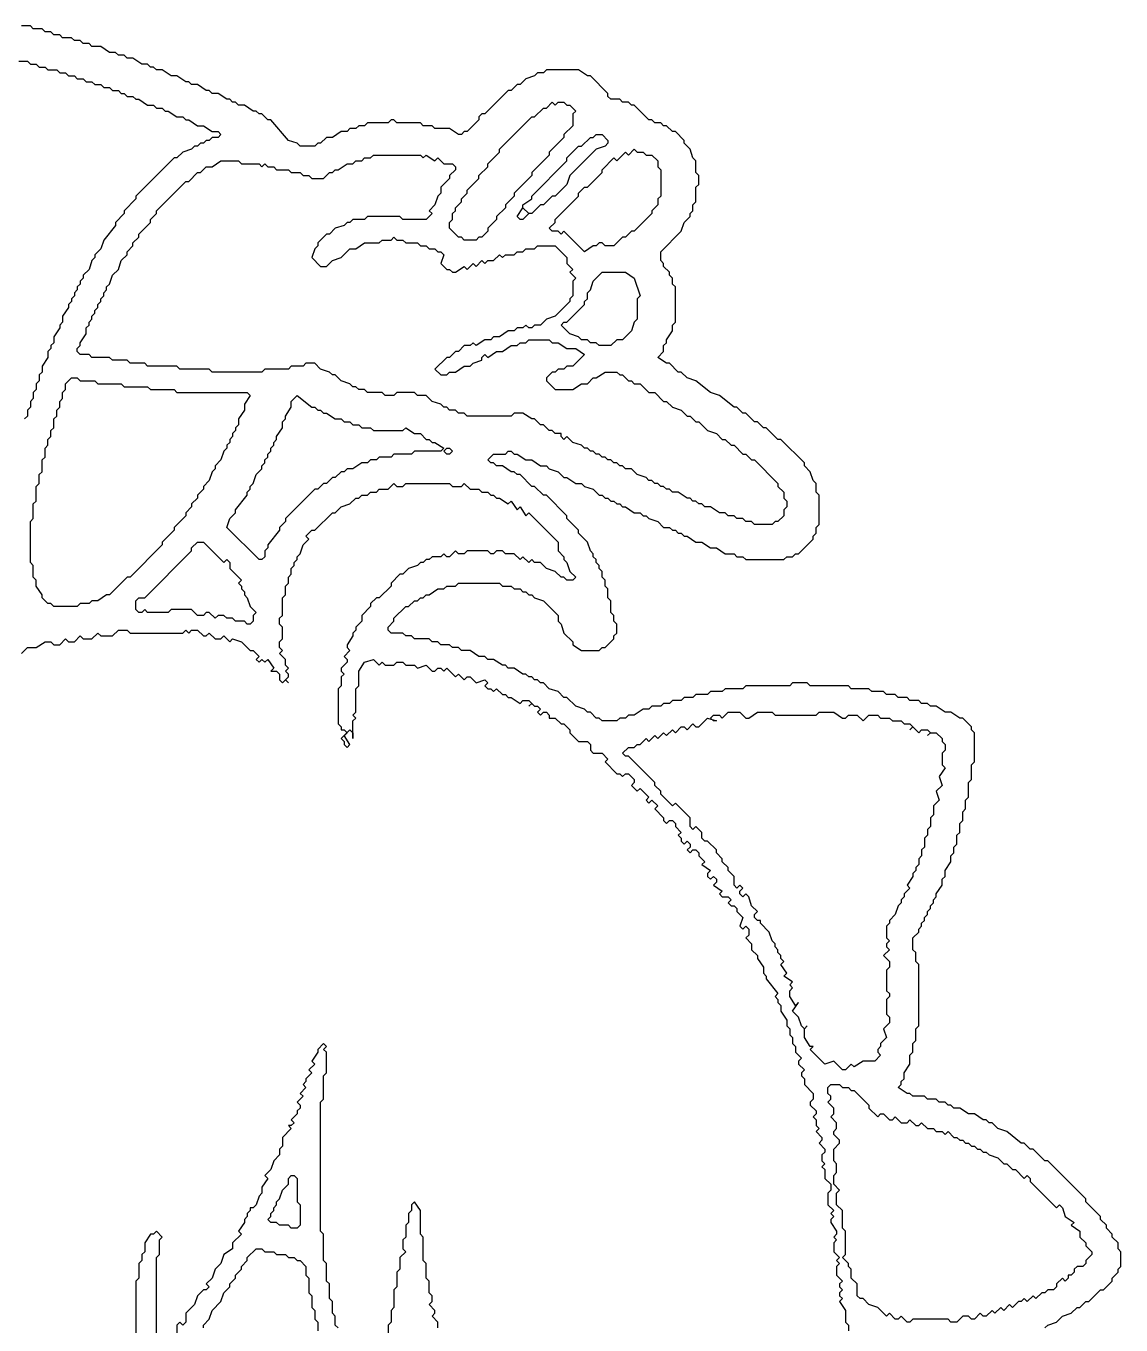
# Model space of a CAD drawing. Header units: millimetres. Extents: x 2 to 58.7, y 4.1 to 84.
# Drawn here: x 30.15 to 52.78, y 56.55 to 83.39 of the extents above; entities that cross this region are included whole.
import ezdxf

# ---------------------------------------------------------------- set-up
doc = ezdxf.new("R2010")
doc.units = ezdxf.units.MM
doc.layers.add('RAISED_METAL', color=7, linetype='Continuous')

msp = doc.modelspace()

# ---------------------------------------------------------------- linework, layer by layer
at = {"layer": 'RAISED_METAL'}
for points in [[(51.206, 56.485), (51.267, 56.545), (51.448, 56.606), (51.57, 56.727), (51.751, 56.788), (51.873, 56.909), (51.933, 56.909), (52.054, 57.03), (52.115, 57.03), (52.357, 57.273), (52.418, 57.273), (52.6, 57.455), (52.6, 57.515), (52.721, 57.636), (52.721, 57.697), (52.781, 57.758), (52.781, 58.061), (52.721, 58.121), (52.721, 58.242), (52.6, 58.364), (52.6, 58.424), (52.479, 58.545), (52.479, 58.606), (52.357, 58.727), (52.357, 58.788), (52.054, 59.091), (52.054, 59.152), (51.267, 59.939), (51.206, 59.939), (50.964, 60.182), (50.903, 60.182), (50.782, 60.303), (50.721, 60.303), (50.418, 60.545), (50.236, 60.606), (50.115, 60.727), (50.055, 60.727), (49.994, 60.788), (49.933, 60.788), (49.752, 60.909), (49.63, 60.909), (49.449, 61.03), (49.327, 61.03), (49.267, 61.091), (49.206, 61.091), (49.146, 61.152), (49.024, 61.152), (48.964, 61.212), (48.782, 61.212), (48.721, 61.273), (48.479, 61.273), (48.418, 61.333), (48.358, 61.333), (48.176, 61.455), (48.237, 61.515), (48.237, 61.576), (48.297, 61.636), (48.297, 61.758), (48.418, 61.939), (48.418, 62.121), (48.479, 62.182), (48.479, 62.364), (48.54, 62.424), (48.54, 62.667), (48.6, 62.727), (48.6, 64), (48.54, 64.061), (48.54, 64.242), (48.479, 64.303), (48.479, 64.545), (48.6, 64.667), (48.6, 64.727), (48.661, 64.788), (48.661, 64.848), (48.721, 64.909), (48.721, 64.97), (48.782, 65.03), (48.782, 65.091), (48.843, 65.152), (48.843, 65.212), (48.903, 65.273), (48.903, 65.333), (48.964, 65.394), (48.964, 65.455), (49.085, 65.636), (49.085, 65.758), (49.146, 65.818), (49.146, 65.939), (49.267, 66.121), (49.267, 66.242), (49.327, 66.303), (49.327, 66.424), (49.388, 66.485), (49.388, 66.667), (49.449, 66.727), (49.449, 66.909), (49.509, 66.97), (49.509, 67.152), (49.57, 67.212), (49.57, 67.394), (49.63, 67.455), (49.63, 67.758), (49.691, 67.818), (49.691, 68.121), (49.752, 68.182), (49.752, 68.788), (49.691, 68.848), (49.691, 68.909), (49.509, 69.091), (49.449, 69.091), (49.267, 69.212), (49.146, 69.212), (48.964, 69.333), (48.843, 69.333), (48.782, 69.394), (48.661, 69.394), (48.6, 69.455), (48.418, 69.455), (48.358, 69.515), (48.176, 69.515), (48.115, 69.576), (47.934, 69.576), (47.873, 69.636), (47.631, 69.636), (47.57, 69.697), (47.206, 69.697), (47.146, 69.758), (46.358, 69.758), (46.297, 69.818), (45.994, 69.818), (45.934, 69.758), (45.025, 69.758), (44.964, 69.697), (44.601, 69.697), (44.54, 69.636), (44.298, 69.636), (44.237, 69.576), (43.995, 69.576), (43.934, 69.515), (43.752, 69.515), (43.692, 69.455), (43.51, 69.455), (43.449, 69.394), (43.328, 69.394), (43.268, 69.333), (43.086, 69.333), (43.025, 69.273), (42.904, 69.273), (42.722, 69.152), (42.601, 69.152), (42.54, 69.091), (42.419, 69.091), (42.359, 69.03), (42.056, 69.03), (41.995, 69.091), (41.934, 69.091), (41.813, 69.212), (41.753, 69.212), (41.692, 69.273), (41.51, 69.333), (41.328, 69.515), (41.268, 69.515), (41.147, 69.636), (40.965, 69.697), (40.844, 69.818), (40.783, 69.818), (40.722, 69.879), (40.662, 69.879), (40.601, 69.939), (40.541, 69.939), (40.48, 70), (40.419, 70), (40.238, 70.121), (40.116, 70.121), (40.056, 70.182), (39.995, 70.182), (39.813, 70.303), (39.692, 70.303), (39.632, 70.364), (39.51, 70.364), (39.329, 70.485), (39.147, 70.485), (39.086, 70.545), (38.965, 70.545), (38.904, 70.606), (38.723, 70.606), (38.662, 70.667), (38.541, 70.667), (38.48, 70.727), (38.177, 70.727), (38.117, 70.788), (37.996, 70.788), (37.935, 70.848), (37.693, 70.848), (37.632, 70.909), (37.632, 70.97), (37.753, 71.091), (37.753, 71.152), (37.996, 71.394), (38.056, 71.394), (38.177, 71.515), (38.238, 71.515), (38.299, 71.576), (38.359, 71.576), (38.42, 71.636), (38.48, 71.636), (38.662, 71.758), (38.783, 71.758), (38.844, 71.818), (39.026, 71.818), (39.086, 71.879), (39.935, 71.879), (39.995, 71.818), (40.177, 71.818), (40.238, 71.758), (40.359, 71.758), (40.419, 71.697), (40.48, 71.697), (40.541, 71.636), (40.601, 71.636), (40.662, 71.576), (40.844, 71.515), (41.147, 71.212), (41.147, 71.091), (41.207, 71.03), (41.268, 70.848), (41.45, 70.667), (41.45, 70.606), (41.631, 70.485), (41.995, 70.485), (42.056, 70.545), (42.116, 70.545), (42.298, 70.727), (42.298, 70.788), (42.359, 70.848), (42.359, 71.03), (42.298, 71.091), (42.298, 71.212), (42.237, 71.273), (42.237, 71.515), (42.177, 71.576), (42.177, 71.758), (42.116, 71.818), (42.116, 71.939), (42.056, 72), (42.056, 72.121), (41.995, 72.182), (41.995, 72.242), (41.934, 72.303), (41.934, 72.364), (41.874, 72.424), (41.874, 72.485), (41.813, 72.545), (41.753, 72.727), (41.571, 72.909), (41.571, 72.97), (41.328, 73.212), (41.328, 73.273), (40.904, 73.697), (40.844, 73.697), (40.662, 73.879), (40.601, 73.879), (40.359, 74.121), (40.298, 74.121), (40.238, 74.182), (40.177, 74.182), (39.995, 74.303), (39.874, 74.303), (39.813, 74.364), (39.753, 74.364), (39.692, 74.424), (39.813, 74.545), (40.056, 74.545), (40.116, 74.606), (40.177, 74.606), (40.238, 74.545), (40.298, 74.545), (40.48, 74.424), (40.601, 74.424), (40.783, 74.303), (40.904, 74.303), (40.965, 74.242), (41.147, 74.182), (41.268, 74.061), (41.328, 74.061), (41.51, 73.939), (41.631, 73.939), (41.692, 73.879), (41.874, 73.818), (41.995, 73.697), (42.056, 73.697), (42.116, 73.636), (42.177, 73.636), (42.237, 73.576), (42.298, 73.576), (42.359, 73.515), (42.419, 73.515), (42.48, 73.455), (42.54, 73.455), (42.722, 73.333), (42.843, 73.333), (42.904, 73.273), (42.965, 73.273), (43.025, 73.212), (43.207, 73.152), (43.328, 73.03), (43.449, 73.03), (43.51, 72.97), (43.571, 72.97), (43.631, 72.909), (43.692, 72.909), (43.752, 72.848), (43.813, 72.848), (43.995, 72.727), (44.116, 72.727), (44.298, 72.606), (44.419, 72.606), (44.601, 72.485), (44.783, 72.485), (44.843, 72.424), (44.964, 72.424), (45.025, 72.364), (45.813, 72.364), (45.873, 72.424), (45.994, 72.424), (46.055, 72.485), (46.116, 72.485), (46.419, 72.788), (46.419, 72.848), (46.479, 72.909), (46.479, 73.03), (46.54, 73.091), (46.54, 73.697), (46.479, 73.758), (46.479, 73.939), (46.419, 74), (46.358, 74.182), (46.237, 74.303), (46.237, 74.364), (45.752, 74.848), (45.691, 74.848), (45.449, 75.091), (45.389, 75.091), (45.267, 75.212), (45.207, 75.212), (45.025, 75.394), (44.964, 75.394), (44.843, 75.515), (44.783, 75.515), (44.48, 75.758), (44.298, 75.818), (43.995, 76.061), (43.813, 76.121), (43.692, 76.242), (43.631, 76.242), (43.449, 76.424), (43.389, 76.424), (43.207, 76.545), (43.328, 76.667), (43.328, 76.788), (43.389, 76.848), (43.389, 76.909), (43.51, 77.091), (43.51, 77.212), (43.571, 77.273), (43.571, 78), (43.51, 78.061), (43.51, 78.182), (43.449, 78.242), (43.449, 78.303), (43.328, 78.424), (43.328, 78.485), (43.268, 78.545), (43.268, 78.727), (43.692, 79.152), (43.752, 79.333), (43.874, 79.455), (43.874, 79.515), (43.934, 79.576), (43.934, 79.697), (43.995, 79.758), (43.995, 80.061), (44.055, 80.121), (44.055, 80.303), (43.995, 80.364), (43.995, 80.606), (43.934, 80.667), (43.874, 80.848), (43.752, 80.97), (43.752, 81.03), (43.571, 81.212), (43.51, 81.212), (43.389, 81.333), (43.328, 81.333), (43.268, 81.394), (43.146, 81.394), (43.086, 81.455), (43.025, 81.455), (42.722, 81.758), (42.662, 81.758), (42.601, 81.818), (42.48, 81.818), (42.419, 81.879), (42.237, 81.879), (42.177, 81.939), (42.177, 82), (41.813, 82.364), (41.753, 82.364), (41.571, 82.485), (40.904, 82.485), (40.844, 82.424), (40.722, 82.424), (40.662, 82.364), (40.48, 82.303), (40.359, 82.182), (40.298, 82.182), (40.177, 82.061), (40.116, 82.061), (39.632, 81.576), (39.571, 81.576), (39.51, 81.515), (39.51, 81.455), (39.268, 81.212), (39.207, 81.212), (39.147, 81.152), (39.086, 81.152), (38.904, 81.273), (38.601, 81.273), (38.541, 81.333), (38.359, 81.333), (38.299, 81.394), (37.814, 81.394), (37.753, 81.455), (37.693, 81.455), (37.632, 81.394), (37.208, 81.394), (37.147, 81.333), (37.026, 81.333), (36.965, 81.273), (36.844, 81.273), (36.784, 81.212), (36.662, 81.212), (36.481, 81.091), (36.359, 81.091), (36.238, 80.97), (36.178, 80.97), (36.117, 80.909), (35.814, 80.909), (35.753, 80.97), (35.572, 81.03), (35.208, 81.455), (35.147, 81.455), (35.026, 81.576), (34.966, 81.576), (34.905, 81.636), (34.844, 81.636), (34.663, 81.758), (34.541, 81.758), (34.481, 81.818), (34.42, 81.818), (34.36, 81.879), (34.299, 81.879), (34.117, 82), (33.996, 82), (33.935, 82.061), (33.875, 82.061), (33.693, 82.182), (33.572, 82.182), (33.511, 82.242), (33.451, 82.242), (33.269, 82.364), (33.148, 82.364), (32.966, 82.485), (32.845, 82.485), (32.784, 82.545), (32.723, 82.545), (32.663, 82.606), (32.542, 82.606), (32.36, 82.727), (32.239, 82.727), (32.178, 82.788), (32.057, 82.788), (31.996, 82.848), (31.875, 82.848), (31.693, 82.97), (31.511, 82.97), (31.451, 83.03), (31.33, 83.03), (31.269, 83.091), (31.148, 83.091), (31.087, 83.152), (30.906, 83.152), (30.845, 83.212), (30.724, 83.212), (30.663, 83.273), (30.542, 83.273), (30.481, 83.333), (30.3, 83.333), (30.239, 83.394), (30.057, 83.394)], [(29.997, 82.667), (30.178, 82.667), (30.239, 82.606), (30.36, 82.606), (30.421, 82.545), (30.542, 82.545), (30.603, 82.485), (30.784, 82.485), (30.845, 82.424), (30.966, 82.424), (31.027, 82.364), (31.148, 82.364), (31.209, 82.303), (31.33, 82.303), (31.39, 82.242), (31.511, 82.242), (31.572, 82.182), (31.693, 82.182), (31.754, 82.121), (31.875, 82.121), (31.936, 82.061), (32.057, 82.061), (32.117, 82), (32.178, 82), (32.239, 81.939), (32.36, 81.939), (32.42, 81.879), (32.481, 81.879), (32.663, 81.758), (32.784, 81.758), (32.845, 81.697), (32.966, 81.697), (33.026, 81.636), (33.087, 81.636), (33.269, 81.515), (33.39, 81.515), (33.451, 81.455), (33.511, 81.455), (33.693, 81.333), (33.814, 81.333), (33.996, 81.212), (34.117, 81.212), (34.178, 81.152), (34.117, 81.091), (33.996, 81.091), (33.935, 81.03), (33.875, 81.03), (33.814, 80.97), (33.754, 80.97), (33.693, 80.909), (33.632, 80.909), (33.572, 80.848), (33.39, 80.788), (33.269, 80.667), (33.208, 80.667), (32.42, 79.879), (32.42, 79.818), (32.178, 79.576), (32.178, 79.515), (31.996, 79.333), (31.996, 79.273), (31.754, 78.97), (31.693, 78.788), (31.572, 78.667), (31.572, 78.606), (31.511, 78.545), (31.451, 78.364), (31.33, 78.242), (31.33, 78.182), (31.269, 78.121), (31.269, 78.061), (31.209, 78), (31.209, 77.939), (31.148, 77.879), (31.148, 77.818), (31.087, 77.758), (31.087, 77.697), (31.027, 77.636), (31.027, 77.576), (30.906, 77.394), (30.906, 77.273), (30.845, 77.212), (30.845, 77.152), (30.724, 76.97), (30.724, 76.848), (30.663, 76.788), (30.663, 76.727), (30.603, 76.667), (30.603, 76.545), (30.481, 76.364), (30.481, 76.242), (30.421, 76.182), (30.421, 76.061), (30.36, 76), (30.36, 75.879), (30.3, 75.818), (30.3, 75.697), (30.239, 75.636), (30.239, 75.515), (30.178, 75.455), (30.178, 75.333), (30.118, 75.273)], [(30.057, 70.424), (30.178, 70.545), (30.36, 70.545), (30.542, 70.667), (30.663, 70.667), (30.724, 70.606), (30.845, 70.606), (30.966, 70.727), (31.027, 70.667), (31.148, 70.667), (31.269, 70.788), (31.33, 70.727), (31.511, 70.727), (31.633, 70.848), (31.693, 70.788), (31.936, 70.788), (32.057, 70.909), (32.239, 70.909), (32.299, 70.848), (33.39, 70.848), (33.451, 70.909), (33.511, 70.848), (33.572, 70.909), (33.693, 70.909), (33.814, 70.788), (33.875, 70.788), (33.935, 70.848), (34.057, 70.727), (34.178, 70.727), (34.238, 70.788), (34.36, 70.667), (34.42, 70.727), (34.602, 70.667), (34.784, 70.485), (34.844, 70.485), (34.966, 70.364), (34.905, 70.303), (34.966, 70.242), (35.026, 70.303), (35.087, 70.242), (35.147, 70.303), (35.269, 70.121), (35.208, 70.061), (35.329, 70.061), (35.39, 70), (35.39, 69.879), (35.45, 69.818), (35.511, 69.879), (35.572, 69.818), (35.511, 69.879), (35.572, 69.939), (35.572, 70), (35.511, 70.061), (35.572, 70.121), (35.511, 70.182), (35.511, 70.303), (35.39, 70.424), (35.45, 70.485), (35.39, 70.545), (35.39, 70.667), (35.45, 70.727), (35.45, 70.97), (35.39, 71.03), (35.39, 71.152), (35.45, 71.212), (35.45, 71.576), (35.511, 71.636), (35.511, 71.818), (35.572, 71.879), (35.572, 72), (35.632, 72.061), (35.632, 72.182), (35.693, 72.242), (35.693, 72.303), (35.753, 72.364), (35.753, 72.424), (35.814, 72.485), (35.875, 72.667), (35.996, 72.788), (35.935, 72.848), (36.056, 72.97), (36.117, 72.97), (36.481, 73.333), (36.541, 73.333), (36.662, 73.455), (36.844, 73.515), (36.965, 73.636), (37.026, 73.636), (37.087, 73.697), (37.208, 73.697), (37.268, 73.758), (37.39, 73.758), (37.45, 73.818), (37.632, 73.818), (37.753, 73.939), (37.814, 73.879), (37.935, 73.879), (37.996, 73.939), (38.904, 73.939), (38.965, 73.879), (39.147, 73.879), (39.207, 73.939), (39.329, 73.818), (39.51, 73.818), (39.571, 73.758), (39.692, 73.758), (39.753, 73.697), (39.813, 73.697), (39.874, 73.636), (39.935, 73.636), (40.116, 73.515), (40.177, 73.576), (40.298, 73.394), (40.359, 73.455), (40.48, 73.273), (40.541, 73.333), (41.147, 72.727), (41.147, 72.545), (41.268, 72.424), (41.268, 72.364), (41.328, 72.303), (41.389, 72.121), (41.51, 72), (41.45, 71.939), (41.328, 71.939), (41.268, 72), (41.207, 72), (41.086, 72.121), (40.904, 72.182), (40.783, 72.303), (40.662, 72.303), (40.601, 72.364), (40.541, 72.303), (40.419, 72.424), (40.359, 72.364), (40.238, 72.485), (40.056, 72.485), (39.995, 72.545), (39.874, 72.545), (39.813, 72.485), (39.753, 72.485), (39.692, 72.545), (39.268, 72.545), (39.207, 72.485), (39.086, 72.485), (39.026, 72.545), (38.904, 72.424), (38.844, 72.424), (38.783, 72.485), (38.723, 72.424), (38.541, 72.424), (38.48, 72.364), (38.42, 72.364), (38.359, 72.303), (38.299, 72.303), (38.238, 72.242), (38.056, 72.182), (37.935, 72.061), (37.874, 72.061), (37.693, 71.879), (37.693, 71.818), (37.45, 71.576), (37.39, 71.576), (37.268, 71.455), (37.268, 71.394), (37.087, 71.212), (37.087, 71.091), (36.965, 70.97), (36.965, 70.909), (36.905, 70.848), (36.905, 70.788), (36.784, 70.606), (36.784, 70.545), (36.844, 70.485), (36.723, 70.364), (36.784, 70.303), (36.784, 70.242), (36.662, 70.121), (36.662, 70.061), (36.723, 70), (36.662, 69.939), (36.662, 69.758), (36.602, 69.697), (36.602, 68.97), (36.662, 68.909), (36.662, 68.848), (36.723, 68.848), (36.784, 68.788), (36.662, 68.667), (36.723, 68.606), (36.723, 68.545), (36.784, 68.485), (36.844, 68.545), (36.723, 68.727), (36.844, 68.848), (36.905, 68.788), (36.905, 68.667), (36.905, 69.03), (36.965, 69.091), (36.905, 69.152), (36.965, 69.212), (36.965, 69.697), (37.026, 69.758), (37.026, 70.061), (37.147, 70.242), (37.329, 70.303), (37.45, 70.182), (37.511, 70.242), (37.571, 70.182), (37.753, 70.182), (37.814, 70.242), (37.935, 70.242), (37.996, 70.182), (38.177, 70.182), (38.238, 70.121), (38.42, 70.182), (38.541, 70.061), (38.601, 70.061), (38.662, 70.121), (38.723, 70.121), (38.783, 70.061), (38.844, 70.121), (39.026, 69.939), (39.086, 70), (39.207, 69.879), (39.268, 69.939), (39.329, 69.939), (39.45, 69.818), (39.632, 69.879), (39.692, 69.818), (39.632, 69.758), (39.692, 69.697), (39.753, 69.697), (39.813, 69.636), (39.874, 69.697), (39.995, 69.576), (40.056, 69.576), (40.116, 69.515), (40.177, 69.515), (40.359, 69.394), (40.419, 69.455), (40.541, 69.455), (40.601, 69.394), (40.541, 69.333), (40.601, 69.394), (40.662, 69.333), (40.722, 69.333), (40.783, 69.273), (40.722, 69.212), (40.783, 69.152), (40.844, 69.212), (40.904, 69.212), (40.965, 69.152), (40.965, 69.091), (41.086, 69.091), (41.207, 68.97), (41.268, 68.97), (41.389, 68.848), (41.389, 68.788), (41.571, 68.606), (41.753, 68.606), (41.813, 68.545), (41.813, 68.424), (41.874, 68.364), (42.056, 68.364), (42.177, 68.242), (42.116, 68.182), (42.359, 67.939), (42.419, 67.939), (42.48, 67.879), (42.54, 67.939), (42.601, 67.939), (42.722, 67.818), (42.722, 67.758), (42.662, 67.697), (42.783, 67.576), (42.843, 67.636), (43.025, 67.455), (42.965, 67.394), (43.025, 67.333), (43.086, 67.394), (43.207, 67.273), (43.146, 67.212), (43.328, 67.03), (43.328, 66.97), (43.389, 66.909), (43.449, 66.97), (43.51, 66.97), (43.571, 66.909), (43.571, 66.848), (43.692, 66.727), (43.631, 66.667), (43.692, 66.606), (43.692, 66.545), (43.752, 66.485), (43.813, 66.545), (43.874, 66.485), (43.874, 66.424), (43.813, 66.364), (43.874, 66.303), (43.934, 66.364), (43.995, 66.364), (44.055, 66.303), (44.055, 66.242), (44.177, 66.121), (44.116, 66.061), (44.298, 65.939), (44.237, 65.879), (44.237, 65.818), (44.298, 65.758), (44.358, 65.818), (44.419, 65.758), (44.419, 65.697), (44.358, 65.636), (44.54, 65.515), (44.48, 65.455), (44.54, 65.394), (44.661, 65.394), (44.722, 65.333), (44.661, 65.273), (44.722, 65.212), (44.783, 65.212), (44.843, 65.152), (44.843, 65.091), (44.964, 64.97), (44.904, 64.788), (44.964, 64.727), (45.025, 64.788), (45.086, 64.727), (45.086, 64.606), (45.025, 64.545), (45.146, 64.424), (45.146, 64.303), (45.267, 64.182), (45.267, 64.121), (45.389, 63.939), (45.389, 63.818), (45.449, 63.758), (45.449, 63.697), (45.691, 63.394), (45.631, 63.333), (45.691, 63.273), (45.691, 63.212), (45.752, 63.152), (45.752, 63.03), (45.873, 62.848), (45.873, 62.727), (45.934, 62.667), (45.934, 62.545), (45.994, 62.485), (45.994, 62.364), (46.055, 62.303), (46.055, 62.182), (46.176, 62.061), (46.116, 62), (46.116, 61.939), (46.237, 61.818), (46.176, 61.758), (46.176, 61.697), (46.237, 61.636), (46.237, 61.515), (46.419, 61.333), (46.419, 61.212), (46.358, 61.152), (46.358, 61.091), (46.479, 60.97), (46.479, 60.909), (46.419, 60.848), (46.479, 60.788), (46.479, 60.667), (46.54, 60.606), (46.479, 60.545), (46.6, 60.424), (46.6, 60.364), (46.54, 60.303), (46.661, 60.182), (46.661, 60.121), (46.6, 60.061), (46.6, 59.939), (46.661, 59.879), (46.6, 59.818), (46.661, 59.758), (46.661, 59.576), (46.782, 59.455), (46.782, 59.333), (46.722, 59.273), (46.722, 59.03), (46.843, 58.909), (46.782, 58.848), (46.843, 58.788), (46.782, 58.727), (46.782, 58.667), (46.903, 58.485), (46.903, 58.424), (46.843, 58.364), (46.903, 58.303), (46.843, 58.242), (46.843, 58.061), (46.964, 57.939), (46.903, 57.879), (46.964, 57.818), (46.903, 57.758), (46.903, 57.576), (47.025, 57.455), (46.964, 57.394), (46.964, 57.333), (47.025, 57.273), (46.964, 57.212), (46.964, 57.152), (47.025, 57.091), (46.964, 57.03), (47.085, 56.848), (47.085, 56.606), (47.146, 56.545), (47.146, 56.424)], [(36.602, 56.485), (36.541, 56.545), (36.541, 56.727), (36.481, 56.788), (36.481, 57.03), (36.42, 57.091), (36.42, 57.394), (36.359, 57.455), (36.359, 57.818), (36.299, 57.879), (36.299, 58.424), (36.238, 58.485), (36.238, 61.152), (36.299, 61.212), (36.299, 61.697), (36.359, 61.758), (36.359, 62.182), (36.299, 62.242), (36.359, 62.303), (36.299, 62.364), (36.178, 62.242), (36.178, 62.182), (36.056, 62), (36.117, 61.939), (35.996, 61.818), (36.056, 61.758), (35.935, 61.636), (35.935, 61.576), (35.875, 61.515), (35.935, 61.455), (35.814, 61.333), (35.875, 61.273), (35.753, 61.152), (35.814, 61.091), (35.814, 61.03), (35.753, 60.97), (35.753, 60.909), (35.632, 60.788), (35.693, 60.727), (35.632, 60.667), (35.572, 60.667), (35.632, 60.606), (35.45, 60.424), (35.45, 60.242), (35.39, 60.182), (35.39, 60.061), (35.269, 59.939), (35.208, 59.758), (35.087, 59.636), (35.147, 59.576), (35.026, 59.394), (35.026, 59.273), (34.966, 59.212), (34.905, 59.03), (34.844, 58.97), (34.784, 58.97), (34.784, 58.909), (34.723, 58.848), (34.723, 58.788), (34.663, 58.727), (34.663, 58.667), (34.541, 58.485), (34.602, 58.424), (34.42, 58.242), (34.42, 58.121), (34.238, 58), (34.178, 57.818), (34.057, 57.697), (33.996, 57.515), (33.875, 57.394), (33.935, 57.333), (33.875, 57.273), (33.814, 57.273), (33.693, 57.152), (33.632, 56.97), (33.451, 56.788), (33.451, 56.606), (33.39, 56.545), (33.329, 56.606), (33.269, 56.545), (33.269, 56.364)], [(38.662, 56.485), (38.662, 56.606), (38.541, 56.727), (38.601, 56.788), (38.601, 56.848), (38.48, 56.97), (38.541, 57.03), (38.541, 57.152), (38.48, 57.212), (38.48, 57.455), (38.42, 57.515), (38.42, 57.818), (38.359, 57.879), (38.359, 58.364), (38.299, 58.424), (38.299, 58.909), (38.177, 59.091), (38.117, 59.03), (38.117, 58.909), (38.056, 58.848), (38.056, 58.667), (37.996, 58.606), (37.996, 58.364), (37.935, 58.303), (37.935, 58.121), (37.996, 58.061), (37.874, 57.939), (37.874, 57.697), (37.814, 57.636), (37.814, 57.333), (37.753, 57.273), (37.753, 56.909), (37.693, 56.848), (37.693, 56.606), (37.632, 56.545), (37.632, 56.061)], [(32.845, 56.061), (32.845, 57.939), (32.905, 58), (32.905, 58.303), (32.966, 58.364), (32.845, 58.485), (32.784, 58.424), (32.723, 58.424), (32.602, 58.242), (32.602, 58.061), (32.542, 58), (32.542, 57.879), (32.481, 57.818), (32.481, 57.515), (32.42, 57.455), (32.42, 55.939)], [(33.814, 56.485), (33.814, 56.545), (33.935, 56.667), (33.996, 56.848), (34.178, 57.03), (34.238, 57.212), (34.36, 57.333), (34.36, 57.394), (34.481, 57.515), (34.481, 57.576), (34.602, 57.697), (34.602, 57.758), (34.723, 57.879), (34.723, 57.939), (34.905, 58.121), (35.026, 58.121), (35.087, 58.061), (35.269, 58.061), (35.329, 58), (35.511, 58), (35.572, 57.939), (35.693, 57.939), (35.753, 57.879), (35.814, 57.879), (35.935, 57.758), (35.935, 57.576), (35.996, 57.515), (35.996, 57.212), (36.056, 57.152), (36.056, 56.909), (36.117, 56.848), (36.117, 56.667), (36.178, 56.606), (36.178, 56.424)]]:
    msp.add_lwpolyline(points, dxfattribs=at)
for points in [[(41.389, 81.758), (41.51, 81.636), (41.45, 81.576), (41.45, 81.333), (41.268, 81.152), (41.268, 81.091), (40.965, 80.788), (40.965, 80.727), (40.601, 80.364), (40.601, 80.303), (40.238, 79.939), (40.238, 79.879), (40.056, 79.697), (40.056, 79.636), (39.874, 79.455), (39.874, 79.394), (39.692, 79.212), (39.692, 79.152), (39.571, 79.03), (39.51, 79.03), (39.45, 78.97), (39.207, 78.97), (39.147, 79.03), (39.086, 79.03), (38.904, 79.212), (38.904, 79.333), (38.965, 79.394), (38.965, 79.515), (39.026, 79.576), (39.026, 79.636), (39.147, 79.758), (39.147, 79.818), (39.268, 79.939), (39.268, 80), (39.51, 80.242), (39.51, 80.303), (39.692, 80.485), (39.692, 80.545), (39.935, 80.788), (39.935, 80.848), (40.601, 81.515), (40.662, 81.515), (40.844, 81.697), (40.904, 81.697), (41.025, 81.818), (41.086, 81.758), (41.147, 81.818), (41.268, 81.818), (41.328, 81.758)], [(42.056, 81.152), (42.177, 81.03), (42.177, 80.97), (42.116, 80.909), (41.934, 80.848), (41.389, 80.303), (41.328, 80.121), (41.086, 79.879), (41.025, 79.879), (40.844, 79.697), (40.783, 79.697), (40.601, 79.515), (40.541, 79.515), (40.419, 79.636), (40.419, 79.697), (40.601, 79.818), (40.601, 79.879), (41.328, 80.606), (41.328, 80.667), (41.571, 80.909), (41.631, 80.909), (41.813, 81.091), (41.874, 81.091), (41.934, 81.152)], [(43.207, 80.606), (43.207, 80.485), (43.268, 80.424), (43.268, 79.879), (43.207, 79.818), (43.207, 79.697), (43.086, 79.576), (43.086, 79.515), (42.722, 79.152), (42.662, 79.152), (42.54, 79.03), (42.48, 79.03), (42.298, 78.848), (42.116, 78.848), (42.056, 78.909), (41.995, 78.909), (41.934, 78.848), (41.874, 78.848), (41.692, 78.727), (41.268, 79.152), (41.207, 79.091), (41.147, 79.152), (41.025, 79.152), (40.965, 79.212), (41.086, 79.333), (41.086, 79.394), (41.571, 79.879), (41.571, 79.939), (41.692, 80.061), (41.753, 80.061), (42.056, 80.364), (42.056, 80.424), (42.298, 80.667), (42.359, 80.606), (42.54, 80.788), (42.601, 80.727), (42.722, 80.848), (42.783, 80.788), (42.904, 80.788), (42.965, 80.727), (43.086, 80.727)], [(31.209, 76.727), (31.269, 76.788), (31.269, 76.848), (31.39, 77.03), (31.39, 77.152), (31.451, 77.212), (31.451, 77.273), (31.511, 77.333), (31.511, 77.394), (31.572, 77.455), (31.572, 77.515), (31.633, 77.576), (31.633, 77.636), (31.693, 77.697), (31.693, 77.758), (31.754, 77.818), (31.754, 77.879), (31.814, 77.939), (31.814, 78), (31.875, 78.061), (31.936, 78.242), (32.057, 78.364), (32.117, 78.545), (32.239, 78.667), (32.239, 78.727), (32.36, 78.848), (32.36, 78.909), (32.481, 79.03), (32.481, 79.091), (32.723, 79.333), (32.723, 79.394), (32.845, 79.515), (32.845, 79.576), (33.451, 80.182), (33.511, 80.182), (33.693, 80.364), (33.754, 80.364), (33.875, 80.485), (33.996, 80.485), (34.178, 80.606), (34.541, 80.606), (34.602, 80.545), (34.966, 80.545), (35.026, 80.485), (35.087, 80.545), (35.147, 80.485), (35.269, 80.485), (35.329, 80.424), (35.572, 80.424), (35.632, 80.364), (35.814, 80.364), (35.875, 80.303), (35.996, 80.303), (36.056, 80.242), (36.299, 80.242), (36.42, 80.364), (36.481, 80.364), (36.541, 80.424), (36.602, 80.424), (36.784, 80.545), (36.905, 80.545), (36.965, 80.606), (37.087, 80.606), (37.147, 80.667), (37.268, 80.667), (37.329, 80.727), (38.299, 80.727), (38.359, 80.667), (38.42, 80.727), (38.601, 80.606), (38.662, 80.667), (38.783, 80.545), (38.965, 80.545), (39.026, 80.485), (39.026, 80.424), (38.904, 80.303), (38.904, 80.242), (38.723, 80.061), (38.723, 79.939), (38.662, 79.879), (38.601, 79.697), (38.48, 79.576), (38.541, 79.515), (38.42, 79.394), (37.935, 79.394), (37.874, 79.455), (37.208, 79.455), (37.147, 79.394), (36.905, 79.394), (36.844, 79.333), (36.784, 79.333), (36.723, 79.273), (36.541, 79.212), (36.42, 79.091), (36.359, 79.091), (36.178, 78.909), (36.178, 78.848), (36.117, 78.788), (36.056, 78.606), (36.238, 78.424), (36.359, 78.424), (36.481, 78.545), (36.662, 78.606), (36.844, 78.788), (36.965, 78.788), (37.147, 78.909), (37.45, 78.909), (37.511, 78.97), (37.693, 78.97), (37.753, 79.03), (37.814, 78.97), (37.935, 78.97), (37.996, 78.909), (38.238, 78.909), (38.299, 78.848), (38.42, 78.848), (38.48, 78.788), (38.601, 78.788), (38.662, 78.727), (38.723, 78.727), (38.783, 78.667), (38.723, 78.485), (38.844, 78.364), (38.904, 78.364), (38.965, 78.303), (39.026, 78.303), (39.207, 78.424), (39.268, 78.364), (39.389, 78.485), (39.45, 78.424), (39.571, 78.545), (39.632, 78.485), (39.692, 78.545), (39.813, 78.545), (39.935, 78.667), (39.995, 78.606), (40.056, 78.667), (40.238, 78.667), (40.298, 78.727), (40.419, 78.727), (40.48, 78.788), (40.662, 78.788), (40.722, 78.848), (41.086, 78.848), (41.328, 78.606), (41.328, 78.485), (41.45, 78.364), (41.389, 78.303), (41.51, 78.182), (41.45, 78.121), (41.45, 77.818), (41.389, 77.758), (41.389, 77.697), (41.086, 77.394), (40.904, 77.333), (40.783, 77.212), (40.662, 77.212), (40.601, 77.152), (40.541, 77.152), (40.48, 77.212), (40.419, 77.152), (40.298, 77.152), (40.238, 77.091), (40.116, 77.091), (39.935, 76.97), (39.813, 76.97), (39.753, 76.909), (39.632, 76.909), (39.45, 76.788), (39.389, 76.848), (39.329, 76.788), (39.207, 76.788), (39.086, 76.667), (39.026, 76.667), (38.904, 76.545), (38.844, 76.545), (38.601, 76.303), (38.723, 76.182), (38.844, 76.182), (38.904, 76.242), (39.026, 76.242), (39.207, 76.364), (39.329, 76.364), (39.389, 76.424), (39.571, 76.485), (39.571, 76.545), (39.632, 76.606), (39.692, 76.545), (39.874, 76.667), (39.995, 76.667), (40.177, 76.788), (40.298, 76.788), (40.359, 76.848), (40.48, 76.848), (40.541, 76.909), (40.965, 76.909), (41.025, 76.848), (41.147, 76.848), (41.328, 76.727), (41.51, 76.727), (41.692, 76.606), (41.45, 76.364), (41.328, 76.364), (41.268, 76.303), (41.147, 76.303), (41.086, 76.242), (41.025, 76.242), (40.904, 76.121), (40.904, 76.061), (41.086, 75.879), (41.45, 75.879), (41.631, 76), (41.753, 76), (41.874, 76.121), (41.934, 76.121), (42.116, 76.242), (42.359, 76.242), (42.419, 76.182), (42.48, 76.182), (42.601, 76.061), (42.662, 76.061), (42.722, 76), (42.843, 76), (43.025, 75.818), (43.146, 75.818), (43.328, 75.636), (43.389, 75.636), (43.51, 75.515), (43.692, 75.455), (43.813, 75.333), (43.874, 75.333), (43.995, 75.212), (44.055, 75.212), (44.237, 75.03), (44.419, 74.97), (44.54, 74.848), (44.601, 74.848), (44.722, 74.727), (44.783, 74.727), (44.964, 74.545), (45.025, 74.545), (45.146, 74.424), (45.207, 74.424), (45.691, 73.939), (45.691, 73.879), (45.813, 73.758), (45.813, 73.636), (45.873, 73.576), (45.873, 73.455), (45.813, 73.394), (45.813, 73.273), (45.691, 73.152), (45.631, 73.152), (45.57, 73.091), (45.207, 73.091), (45.146, 73.152), (45.025, 73.152), (44.964, 73.212), (44.843, 73.212), (44.783, 73.273), (44.661, 73.273), (44.601, 73.333), (44.48, 73.333), (44.298, 73.455), (44.177, 73.455), (44.116, 73.515), (44.055, 73.515), (43.995, 73.576), (43.934, 73.576), (43.874, 73.636), (43.813, 73.636), (43.631, 73.758), (43.51, 73.758), (43.449, 73.818), (43.389, 73.818), (43.328, 73.879), (43.268, 73.879), (43.207, 73.939), (43.146, 73.939), (43.086, 74), (43.025, 74), (42.965, 74.061), (42.783, 74.121), (42.662, 74.242), (42.54, 74.242), (42.48, 74.303), (42.419, 74.303), (42.359, 74.364), (42.298, 74.364), (42.237, 74.424), (42.177, 74.424), (42.116, 74.485), (42.056, 74.485), (41.995, 74.545), (41.934, 74.545), (41.874, 74.606), (41.813, 74.606), (41.753, 74.667), (41.692, 74.667), (41.631, 74.727), (41.45, 74.788), (41.328, 74.909), (41.268, 74.848), (41.207, 74.909), (41.207, 74.97), (41.086, 74.97), (41.025, 75.03), (40.965, 75.03), (40.844, 75.152), (40.783, 75.152), (40.662, 75.273), (40.601, 75.273), (40.419, 75.394), (40.238, 75.394), (40.177, 75.333), (39.268, 75.333), (39.207, 75.394), (39.086, 75.394), (39.026, 75.455), (38.904, 75.455), (38.844, 75.515), (38.783, 75.515), (38.723, 75.576), (38.541, 75.636), (38.42, 75.758), (38.238, 75.758), (38.177, 75.818), (37.814, 75.818), (37.753, 75.758), (37.571, 75.758), (37.511, 75.818), (37.208, 75.818), (37.147, 75.879), (37.026, 75.879), (36.965, 75.939), (36.905, 75.939), (36.844, 76), (36.662, 76.061), (36.541, 76.182), (36.481, 76.182), (36.42, 76.242), (36.238, 76.303), (36.117, 76.424), (35.935, 76.424), (35.875, 76.364), (35.632, 76.364), (35.572, 76.303), (35.087, 76.303), (35.026, 76.242), (33.996, 76.242), (33.935, 76.303), (33.329, 76.303), (33.269, 76.364), (32.663, 76.364), (32.602, 76.424), (32.299, 76.424), (32.239, 76.485), (31.936, 76.485), (31.875, 76.545), (31.511, 76.545), (31.451, 76.606), (31.269, 76.606), (31.209, 76.667)], [(40.298, 79.455), (40.419, 79.636), (40.541, 79.515), (40.419, 79.394), (40.359, 79.394)], [(42.54, 78.303), (42.722, 78.182), (42.843, 77.818), (42.783, 77.758), (42.783, 77.333), (42.722, 77.273), (42.662, 77.091), (42.48, 76.909), (42.359, 76.909), (42.237, 76.788), (41.995, 76.788), (41.934, 76.848), (41.813, 76.848), (41.753, 76.909), (41.631, 76.909), (41.571, 76.97), (41.389, 77.03), (41.207, 77.212), (41.268, 77.273), (41.328, 77.273), (41.692, 77.636), (41.692, 77.697), (41.753, 77.758), (41.753, 77.879), (41.813, 77.939), (41.874, 78.121), (42.056, 78.303)], [(34.723, 75.818), (34.784, 75.758), (34.663, 75.576), (34.663, 75.455), (34.541, 75.273), (34.541, 75.152), (34.481, 75.091), (34.481, 75.03), (34.42, 74.97), (34.42, 74.909), (34.36, 74.848), (34.36, 74.788), (34.299, 74.727), (34.299, 74.667), (34.238, 74.606), (34.178, 74.424), (34.057, 74.303), (34.057, 74.242), (33.996, 74.182), (33.935, 74), (33.814, 73.879), (33.814, 73.818), (33.693, 73.697), (33.693, 73.636), (33.572, 73.515), (33.572, 73.455), (33.451, 73.333), (33.451, 73.273), (33.208, 73.03), (33.208, 72.97), (32.966, 72.727), (32.966, 72.667), (32.299, 72), (32.239, 72), (31.875, 71.636), (31.814, 71.636), (31.633, 71.515), (31.511, 71.515), (31.451, 71.455), (31.269, 71.455), (31.209, 71.394), (30.724, 71.394), (30.663, 71.455), (30.603, 71.455), (30.481, 71.576), (30.481, 71.636), (30.36, 71.818), (30.36, 71.939), (30.3, 72), (30.3, 72.242), (30.239, 72.303), (30.239, 73.152), (30.3, 73.212), (30.3, 73.515), (30.36, 73.576), (30.36, 73.879), (30.421, 73.939), (30.421, 74.121), (30.481, 74.182), (30.481, 74.424), (30.542, 74.485), (30.542, 74.667), (30.603, 74.727), (30.603, 74.848), (30.663, 74.909), (30.663, 75.03), (30.724, 75.091), (30.724, 75.273), (30.784, 75.333), (30.784, 75.455), (30.845, 75.515), (30.845, 75.636), (30.906, 75.697), (30.906, 75.818), (30.966, 75.879), (30.966, 76), (31.087, 76.121), (31.209, 76.121), (31.269, 76.061), (31.572, 76.061), (31.633, 76), (32.117, 76), (32.178, 75.939), (32.663, 75.939), (32.723, 75.879), (33.208, 75.879), (33.269, 75.818)], [(38.783, 74.667), (38.723, 74.606), (38.177, 74.606), (38.117, 74.545), (37.753, 74.545), (37.693, 74.485), (37.45, 74.485), (37.39, 74.424), (37.268, 74.424), (37.208, 74.364), (37.087, 74.364), (36.905, 74.242), (36.784, 74.242), (36.723, 74.182), (36.662, 74.182), (36.541, 74.061), (36.481, 74.061), (36.359, 73.939), (36.299, 73.939), (36.178, 73.818), (36.117, 73.818), (35.511, 73.212), (35.511, 73.152), (35.39, 73.03), (35.39, 72.97), (35.147, 72.667), (35.147, 72.606), (35.087, 72.545), (35.087, 72.424), (35.026, 72.364), (34.966, 72.364), (34.299, 73.03), (34.36, 73.212), (34.481, 73.333), (34.481, 73.394), (34.723, 73.697), (34.723, 73.758), (34.784, 73.818), (34.784, 73.879), (34.844, 73.939), (34.905, 74.121), (35.026, 74.242), (35.026, 74.303), (35.087, 74.364), (35.087, 74.424), (35.147, 74.485), (35.147, 74.545), (35.208, 74.606), (35.208, 74.667), (35.269, 74.727), (35.269, 74.788), (35.329, 74.848), (35.329, 74.909), (35.45, 75.091), (35.45, 75.212), (35.511, 75.273), (35.511, 75.333), (35.632, 75.515), (35.632, 75.636), (35.753, 75.758), (36.056, 75.515), (36.117, 75.515), (36.178, 75.455), (36.238, 75.455), (36.299, 75.394), (36.359, 75.394), (36.541, 75.273), (36.662, 75.273), (36.723, 75.212), (36.844, 75.212), (36.905, 75.152), (37.026, 75.152), (37.087, 75.091), (37.268, 75.091), (37.329, 75.03), (37.935, 75.03), (37.996, 75.091), (38.177, 74.97), (38.299, 74.97), (38.42, 74.848), (38.48, 74.848), (38.541, 74.788), (38.601, 74.788)], [(38.783, 74.606), (38.844, 74.667), (38.904, 74.667), (38.965, 74.606), (38.904, 74.545), (38.844, 74.545)], [(32.42, 71.515), (32.481, 71.576), (32.602, 71.576), (33.572, 72.545), (33.572, 72.606), (33.693, 72.727), (33.814, 72.727), (34.238, 72.303), (34.299, 72.364), (34.36, 72.303), (34.36, 72.182), (34.602, 71.939), (34.541, 71.879), (34.602, 71.818), (34.602, 71.758), (34.663, 71.697), (34.663, 71.636), (34.723, 71.576), (34.784, 71.394), (34.905, 71.273), (34.844, 71.212), (34.844, 71.091), (34.784, 71.03), (34.723, 71.03), (34.663, 71.091), (34.481, 71.091), (34.42, 71.152), (34.299, 71.152), (34.238, 71.212), (34.117, 71.212), (34.057, 71.152), (33.935, 71.273), (33.875, 71.273), (33.814, 71.212), (33.693, 71.212), (33.572, 71.333), (33.148, 71.333), (33.087, 71.273), (32.663, 71.273), (32.602, 71.333), (32.542, 71.273), (32.481, 71.273), (32.42, 71.333)], [(42.601, 68.485), (42.722, 68.485), (42.783, 68.545), (42.843, 68.545), (42.965, 68.667), (43.025, 68.606), (43.146, 68.727), (43.207, 68.667), (43.328, 68.788), (43.389, 68.727), (43.51, 68.848), (43.571, 68.788), (43.692, 68.909), (43.752, 68.909), (43.813, 68.848), (43.934, 68.97), (43.995, 68.909), (44.055, 68.909), (44.237, 69.091), (44.419, 69.03), (44.358, 69.03), (44.298, 69.091), (44.358, 69.152), (44.48, 69.152), (44.54, 69.091), (44.661, 69.212), (44.904, 69.212), (45.025, 69.091), (45.086, 69.091), (45.267, 69.212), (45.57, 69.212), (45.631, 69.152), (46.479, 69.152), (46.54, 69.212), (46.843, 69.212), (47.025, 69.091), (47.085, 69.091), (47.146, 69.152), (47.328, 69.152), (47.449, 69.03), (47.57, 69.152), (47.752, 69.152), (47.812, 69.091), (47.994, 69.091), (48.055, 69.03), (48.237, 69.03), (48.297, 68.97), (48.418, 68.97), (48.479, 68.909), (48.418, 68.848), (48.479, 68.909), (48.6, 68.788), (48.661, 68.848), (48.782, 68.848), (48.843, 68.788), (48.782, 68.727), (48.843, 68.788), (48.964, 68.788), (49.085, 68.667), (49.085, 68.606), (49.146, 68.545), (49.146, 68.424), (49.085, 68.364), (49.085, 68.121), (49.146, 68.061), (49.024, 67.879), (49.085, 67.697), (48.964, 67.576), (49.024, 67.394), (48.903, 67.273), (48.903, 67.091), (48.843, 67.03), (48.843, 66.848), (48.782, 66.788), (48.782, 66.667), (48.721, 66.606), (48.721, 66.424), (48.661, 66.364), (48.661, 66.242), (48.6, 66.182), (48.6, 66.061), (48.54, 66), (48.54, 65.939), (48.479, 65.879), (48.479, 65.818), (48.358, 65.636), (48.418, 65.576), (48.297, 65.455), (48.297, 65.394), (48.237, 65.333), (48.237, 65.273), (48.176, 65.212), (48.115, 65.03), (47.994, 64.909), (47.994, 64.848), (47.934, 64.788), (47.934, 64.545), (47.994, 64.485), (47.934, 64.424), (47.934, 64.364), (47.994, 64.303), (47.873, 64.182), (47.994, 64.061), (47.994, 63.939), (47.934, 63.879), (47.934, 63.455), (47.994, 63.394), (47.994, 63.333), (47.934, 63.273), (47.934, 62.97), (47.994, 62.909), (47.994, 62.788), (47.873, 62.667), (47.934, 62.485), (47.812, 62.364), (47.812, 62.303), (47.752, 62.242), (47.752, 62.182), (47.812, 62.121), (47.691, 62), (47.449, 62), (47.267, 61.879), (47.206, 61.939), (47.085, 61.818), (47.025, 61.818), (46.843, 62), (46.661, 61.939), (46.358, 62.242), (46.419, 62.303), (46.358, 62.303), (46.237, 62.485), (46.237, 62.667), (46.297, 62.727), (46.237, 62.667), (46.176, 62.727), (46.116, 62.909), (45.994, 63.03), (46.116, 63.212), (46.055, 63.152), (45.934, 63.333), (45.934, 63.455), (45.994, 63.515), (45.934, 63.576), (45.994, 63.636), (45.813, 63.758), (45.873, 63.818), (45.752, 64), (45.813, 64.061), (45.752, 64.121), (45.752, 64.182), (45.691, 64.242), (45.691, 64.303), (45.631, 64.364), (45.631, 64.424), (45.57, 64.485), (45.51, 64.667), (45.328, 64.848), (45.328, 64.909), (45.267, 64.909), (45.207, 64.97), (45.207, 65.03), (45.267, 65.091), (45.146, 65.212), (45.086, 65.394), (45.025, 65.455), (44.964, 65.394), (44.904, 65.455), (44.904, 65.515), (44.964, 65.576), (44.904, 65.636), (44.843, 65.576), (44.783, 65.636), (44.783, 65.818), (44.661, 65.939), (44.661, 66), (44.54, 66.121), (44.54, 66.182), (44.419, 66.303), (44.419, 66.364), (44.237, 66.545), (44.177, 66.545), (44.116, 66.606), (44.116, 66.727), (43.995, 66.848), (43.934, 66.788), (43.874, 66.848), (43.874, 67.03), (43.571, 67.333), (43.51, 67.273), (43.268, 67.515), (43.268, 67.576), (43.146, 67.697), (43.146, 67.758), (42.601, 68.303), (42.54, 68.303), (42.48, 68.364)], [(46.722, 61.455), (46.782, 61.515), (46.964, 61.515), (47.025, 61.455), (47.146, 61.455), (47.206, 61.394), (47.267, 61.394), (47.57, 61.091), (47.57, 61.03), (47.752, 60.848), (47.812, 60.909), (47.873, 60.909), (47.994, 60.788), (48.055, 60.788), (48.115, 60.848), (48.237, 60.727), (48.358, 60.727), (48.418, 60.788), (48.54, 60.667), (48.6, 60.667), (48.661, 60.727), (48.782, 60.606), (48.903, 60.606), (48.964, 60.545), (49.085, 60.545), (49.146, 60.485), (49.206, 60.545), (49.327, 60.424), (49.388, 60.424), (49.449, 60.364), (49.509, 60.364), (49.57, 60.303), (49.63, 60.303), (49.691, 60.242), (49.752, 60.242), (49.812, 60.182), (49.873, 60.182), (49.933, 60.121), (49.994, 60.121), (50.055, 60.061), (50.236, 60), (50.358, 59.879), (50.418, 59.879), (50.539, 59.758), (50.6, 59.758), (50.782, 59.576), (50.842, 59.636), (50.903, 59.576), (50.903, 59.515), (51.448, 58.97), (51.509, 59.03), (51.57, 58.97), (51.63, 58.788), (51.812, 58.667), (51.751, 58.606), (51.933, 58.485), (51.933, 58.364), (52.054, 58.242), (52.054, 58.182), (52.176, 58.061), (52.176, 58), (52.054, 57.879), (52.054, 57.818), (51.994, 57.758), (51.873, 57.758), (51.812, 57.697), (51.812, 57.636), (51.751, 57.576), (51.691, 57.576), (51.691, 57.515), (51.63, 57.455), (51.57, 57.515), (51.448, 57.394), (51.448, 57.333), (51.388, 57.273), (51.267, 57.273), (51.206, 57.212), (51.145, 57.212), (51.024, 57.091), (50.964, 57.152), (50.842, 57.03), (50.782, 57.091), (50.721, 57.03), (50.661, 57.03), (50.539, 56.909), (50.479, 56.97), (50.358, 56.848), (50.297, 56.909), (50.176, 56.788), (50.115, 56.848), (49.994, 56.727), (49.933, 56.727), (49.873, 56.788), (49.752, 56.667), (49.691, 56.667), (49.63, 56.727), (49.509, 56.727), (49.388, 56.606), (49.267, 56.606), (49.206, 56.667), (48.479, 56.667), (48.418, 56.606), (48.358, 56.606), (48.237, 56.727), (48.176, 56.667), (48.115, 56.667), (47.994, 56.788), (47.934, 56.727), (47.752, 56.909), (47.57, 56.97), (47.449, 57.091), (47.388, 57.091), (47.328, 57.152), (47.328, 57.394), (47.206, 57.515), (47.206, 57.697), (47.146, 57.758), (47.146, 57.818), (47.025, 57.939), (47.085, 58), (47.085, 58.485), (47.025, 58.545), (47.025, 58.909), (46.903, 59.03), (46.903, 59.273), (46.964, 59.333), (46.843, 59.455), (46.843, 59.636), (46.903, 59.697), (46.903, 59.879), (46.843, 59.939), (46.843, 60.182), (46.964, 60.303), (46.964, 60.364), (46.843, 60.485), (46.843, 60.545), (46.903, 60.606), (46.903, 60.727), (46.782, 60.848), (46.843, 60.909), (46.843, 61.03), (46.722, 61.152), (46.782, 61.212), (46.782, 61.273), (46.722, 61.333)], [(35.632, 59.636), (35.693, 59.636), (35.753, 59.576), (35.753, 59.091), (35.814, 59.03), (35.814, 58.606), (35.753, 58.545), (35.632, 58.545), (35.572, 58.606), (35.39, 58.606), (35.329, 58.667), (35.208, 58.667), (35.147, 58.727), (35.208, 58.788), (35.208, 58.848), (35.269, 58.909), (35.269, 58.97), (35.329, 59.03), (35.329, 59.091), (35.39, 59.152), (35.45, 59.333), (35.572, 59.455), (35.572, 59.576)]]:
    msp.add_lwpolyline(points, close=True, dxfattribs=at)

doc.saveas('drawing.dxf')
